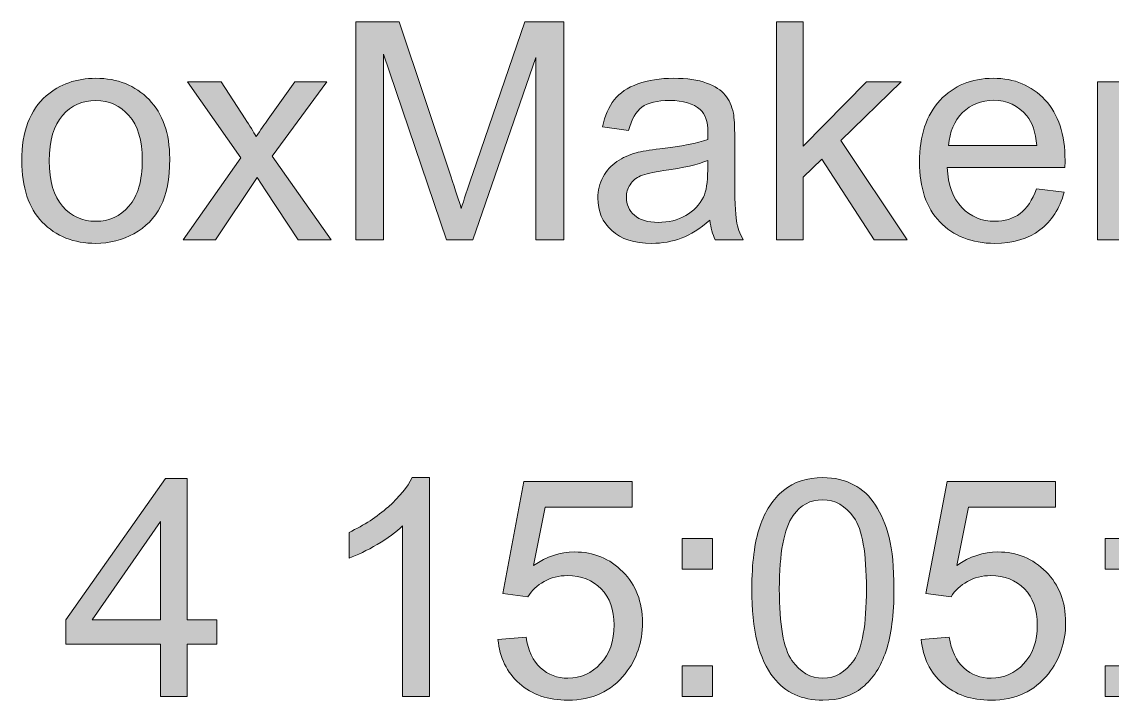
# Model space of a CAD drawing. Header units: inches. Extents: x 0.2 to 13, y -17.3 to -0.1.
# Drawn here: x 1.405 to 2.002, y -0.718 to -0.347 of the extents above; entities that cross this region are included whole.
import ezdxf

# ---------------------------------------------------------------- set-up
doc = ezdxf.new("R2010")
doc.units = ezdxf.units.IN
doc.header["$MEASUREMENT"] = 0
doc.layers.add('Layer 1', color=7, linetype='Continuous')

# ---------------------------------------------------------------- blocks, each defined once
blk = doc.blocks.new('block 3')
at = {"layer": 'Layer 1', "true_color": 0xffffff}
h = blk.add_hatch(color=7, dxfattribs=at)
h.dxf.hatch_style = 2
edge = h.paths.add_edge_path()
edge.add_spline(control_points=[(1.58831, -0.46581), (1.58831, -0.46581), (1.58831, -0.34651), (1.58831, -0.34651), (1.58831, -0.34651), (1.61207, -0.34651), (1.61207, -0.34651), (1.61207, -0.34651), (1.64031, -0.43098), (1.64031, -0.43098), (1.64292, -0.43885), (1.64482, -0.44474), (1.64601, -0.44864), (1.64737, -0.4443), (1.64948, -0.43793), (1.65236, -0.42952), (1.65236, -0.42952), (1.68092, -0.34651), (1.68092, -0.34651), (1.68092, -0.34651), (1.70216, -0.34651), (1.70216, -0.34651), (1.70216, -0.34651), (1.70216, -0.46581), (1.70216, -0.46581), (1.70216, -0.46581), (1.68694, -0.46581), (1.68694, -0.46581), (1.68694, -0.46581), (1.68694, -0.36596), (1.68694, -0.36596), (1.68694, -0.36596), (1.65228, -0.46581), (1.65228, -0.46581), (1.65228, -0.46581), (1.63803, -0.46581), (1.63803, -0.46581), (1.63803, -0.46581), (1.60353, -0.36425), (1.60353, -0.36425), (1.60353, -0.36425), (1.60353, -0.46581), (1.60353, -0.46581), (1.60353, -0.46581), (1.58831, -0.46581), (1.58831, -0.46581)], knot_values=[0, 0, 0, 0, 1, 1, 1, 2, 2, 2, 3, 3, 3, 4, 4, 4, 5, 5, 5, 6, 6, 6, 7, 7, 7, 8, 8, 8, 9, 9, 9, 10, 10, 10, 11, 11, 11, 12, 12, 12, 13, 13, 13, 14, 14, 14, 15, 15, 15, 15], degree=3, periodic=1)
h = blk.add_hatch(color=7, dxfattribs=at)
h.dxf.hatch_style = 2
h.paths.add_polyline_path([(1.81854, -0.46581), (1.81854, -0.34651), (1.83318, -0.34651), (1.83318, -0.41454), (1.86785, -0.37939), (1.88681, -0.37939), (1.85377, -0.41145), (1.89015, -0.46581), (1.87208, -0.46581), (1.84352, -0.42162), (1.83318, -0.43155), (1.83318, -0.46581)])
h = blk.add_hatch(color=7, dxfattribs=at)
h.dxf.hatch_style = 2
edge = h.paths.add_edge_path()
edge.add_spline(control_points=[(1.40545, -0.4226), (1.40545, -0.4066), (1.4099, -0.39474), (1.4188, -0.38704), (1.42623, -0.38064), (1.43529, -0.37743), (1.44598, -0.37743), (1.45786, -0.37743), (1.46757, -0.38133), (1.47511, -0.38911), (1.48265, -0.3969), (1.48642, -0.40765), (1.48642, -0.42138), (1.48642, -0.4325), (1.48475, -0.44125), (1.48142, -0.44763), (1.47808, -0.454), (1.47323, -0.45895), (1.46685, -0.46248), (1.46048, -0.466), (1.45352, -0.46777), (1.44598, -0.46777), (1.43388, -0.46777), (1.4241, -0.46389), (1.41664, -0.45613), (1.40918, -0.44837), (1.40545, -0.43719), (1.40545, -0.4226)], knot_values=[0, 0, 0, 0, 1, 1, 1, 2, 2, 2, 3, 3, 3, 4, 4, 4, 5, 5, 5, 6, 6, 6, 7, 7, 7, 8, 8, 8, 9, 9, 9, 9], degree=3, periodic=1)
edge = h.paths.add_edge_path()
edge.add_spline(control_points=[(1.42051, -0.4226), (1.42051, -0.43367), (1.42292, -0.44196), (1.42775, -0.44746), (1.43258, -0.45297), (1.43865, -0.45572), (1.44598, -0.45572), (1.45325, -0.45572), (1.4593, -0.45296), (1.46412, -0.44742), (1.46895, -0.44189), (1.47137, -0.43345), (1.47137, -0.42211), (1.47137, -0.41142), (1.46894, -0.40333), (1.46408, -0.39782), (1.45923, -0.39231), (1.45319, -0.38956), (1.44598, -0.38956), (1.43865, -0.38956), (1.43258, -0.3923), (1.42775, -0.39778), (1.42292, -0.40326), (1.42051, -0.41153), (1.42051, -0.4226)], knot_values=[0, 0, 0, 0, 1, 1, 1, 2, 2, 2, 3, 3, 3, 4, 4, 4, 5, 5, 5, 6, 6, 6, 7, 7, 7, 8, 8, 8, 8], degree=3, periodic=1)
h = blk.add_hatch(color=7, dxfattribs=at)
h.dxf.hatch_style = 2
edge = h.paths.add_edge_path()
edge.add_spline(control_points=[(1.49383, -0.46581), (1.49383, -0.46581), (1.5254, -0.42089), (1.5254, -0.42089), (1.5254, -0.42089), (1.49619, -0.37939), (1.49619, -0.37939), (1.49619, -0.37939), (1.5145, -0.37939), (1.5145, -0.37939), (1.5145, -0.37939), (1.52776, -0.39965), (1.52776, -0.39965), (1.53026, -0.4035), (1.53227, -0.40673), (1.53379, -0.40934), (1.53617, -0.40575), (1.53837, -0.40258), (1.54038, -0.39981), (1.54038, -0.39981), (1.55495, -0.37939), (1.55495, -0.37939), (1.55495, -0.37939), (1.57244, -0.37939), (1.57244, -0.37939), (1.57244, -0.37939), (1.54258, -0.42008), (1.54258, -0.42008), (1.54258, -0.42008), (1.57472, -0.46581), (1.57472, -0.46581), (1.57472, -0.46581), (1.55674, -0.46581), (1.55674, -0.46581), (1.55674, -0.46581), (1.53899, -0.43896), (1.53899, -0.43896), (1.53899, -0.43896), (1.53427, -0.43172), (1.53427, -0.43172), (1.53427, -0.43172), (1.51157, -0.46581), (1.51157, -0.46581), (1.51157, -0.46581), (1.49383, -0.46581), (1.49383, -0.46581)], knot_values=[0, 0, 0, 0, 1, 1, 1, 2, 2, 2, 3, 3, 3, 4, 4, 4, 5, 5, 5, 6, 6, 6, 7, 7, 7, 8, 8, 8, 9, 9, 9, 10, 10, 10, 11, 11, 11, 12, 12, 12, 13, 13, 13, 14, 14, 14, 15, 15, 15, 15], degree=3, periodic=1)
h = blk.add_hatch(color=7, dxfattribs=at)
h.dxf.hatch_style = 2
edge = h.paths.add_edge_path()
edge.add_spline(control_points=[(1.78216, -0.45515), (1.77673, -0.45976), (1.77151, -0.46302), (1.76649, -0.46492), (1.76147, -0.46682), (1.75609, -0.46777), (1.75034, -0.46777), (1.74084, -0.46777), (1.73355, -0.46545), (1.72845, -0.46081), (1.72335, -0.45617), (1.7208, -0.45024), (1.7208, -0.44303), (1.7208, -0.4388), (1.72176, -0.43493), (1.72369, -0.43143), (1.72561, -0.42793), (1.72814, -0.42512), (1.73126, -0.42301), (1.73438, -0.42089), (1.73789, -0.41929), (1.74179, -0.41821), (1.74467, -0.41745), (1.74901, -0.41671), (1.75481, -0.41601), (1.76664, -0.4146), (1.77535, -0.41292), (1.78094, -0.41096), (1.78099, -0.40896), (1.78102, -0.40768), (1.78102, -0.40714), (1.78102, -0.40117), (1.77964, -0.39697), (1.77687, -0.39452), (1.77313, -0.39122), (1.76756, -0.38956), (1.76019, -0.38956), (1.7533, -0.38956), (1.74821, -0.39077), (1.74493, -0.39318), (1.74164, -0.3956), (1.73922, -0.39987), (1.73764, -0.406), (1.73764, -0.406), (1.72332, -0.40405), (1.72332, -0.40405), (1.72462, -0.39792), (1.72677, -0.39296), (1.72975, -0.38919), (1.73273, -0.38542), (1.73705, -0.38252), (1.74269, -0.38049), (1.74833, -0.37845), (1.75487, -0.37743), (1.7623, -0.37743), (1.76968, -0.37743), (1.77568, -0.3783), (1.78029, -0.38004), (1.7849, -0.38177), (1.78829, -0.38396), (1.79046, -0.38659), (1.79263, -0.38922), (1.79415, -0.39254), (1.79502, -0.39656), (1.79551, -0.39905), (1.79575, -0.40356), (1.79575, -0.41007), (1.79575, -0.41007), (1.79575, -0.4296), (1.79575, -0.4296), (1.79575, -0.44322), (1.79606, -0.45183), (1.79669, -0.45544), (1.79731, -0.45905), (1.79854, -0.4625), (1.80039, -0.46581), (1.80039, -0.46581), (1.78509, -0.46581), (1.78509, -0.46581), (1.78357, -0.46278), (1.78259, -0.45922), (1.78216, -0.45515)], knot_values=[0, 0, 0, 0, 1, 1, 1, 2, 2, 2, 3, 3, 3, 4, 4, 4, 5, 5, 5, 6, 6, 6, 7, 7, 7, 8, 8, 8, 9, 9, 9, 10, 10, 10, 11, 11, 11, 12, 12, 12, 13, 13, 13, 14, 14, 14, 15, 15, 15, 16, 16, 16, 17, 17, 17, 18, 18, 18, 19, 19, 19, 20, 20, 20, 21, 21, 21, 22, 22, 22, 23, 23, 23, 24, 24, 24, 25, 25, 25, 26, 26, 26, 27, 27, 27, 27], degree=3, periodic=1)
edge = h.paths.add_edge_path()
edge.add_spline(control_points=[(1.78094, -0.42244), (1.77562, -0.42461), (1.76765, -0.42645), (1.75701, -0.42797), (1.75099, -0.42884), (1.74673, -0.42982), (1.74424, -0.4309), (1.74174, -0.43199), (1.73981, -0.43357), (1.73846, -0.43566), (1.7371, -0.43775), (1.73642, -0.44007), (1.73642, -0.44262), (1.73642, -0.44653), (1.7379, -0.44978), (1.74086, -0.45239), (1.74382, -0.45499), (1.74814, -0.45629), (1.75384, -0.45629), (1.75948, -0.45629), (1.7645, -0.45506), (1.76889, -0.45259), (1.77329, -0.45012), (1.77652, -0.44674), (1.77858, -0.44246), (1.78015, -0.43915), (1.78094, -0.43427), (1.78094, -0.42781), (1.78094, -0.42781), (1.78094, -0.42244), (1.78094, -0.42244)], knot_values=[0, 0, 0, 0, 1, 1, 1, 2, 2, 2, 3, 3, 3, 4, 4, 4, 5, 5, 5, 6, 6, 6, 7, 7, 7, 8, 8, 8, 9, 9, 9, 10, 10, 10, 10], degree=3, periodic=1)
h = blk.add_hatch(color=7, dxfattribs=at)
h.dxf.hatch_style = 2
edge = h.paths.add_edge_path()
edge.add_spline(control_points=[(1.96095, -0.43798), (1.96095, -0.43798), (1.97609, -0.43985), (1.97609, -0.43985), (1.9737, -0.4487), (1.96928, -0.45556), (1.96282, -0.46044), (1.95637, -0.46533), (1.94812, -0.46777), (1.93808, -0.46777), (1.92544, -0.46777), (1.91542, -0.46387), (1.90801, -0.45609), (1.90061, -0.4483), (1.8969, -0.43738), (1.8969, -0.42333), (1.8969, -0.40879), (1.90065, -0.39751), (1.90814, -0.38948), (1.91562, -0.38145), (1.92533, -0.37743), (1.93727, -0.37743), (1.94883, -0.37743), (1.95827, -0.38137), (1.96559, -0.38923), (1.97291, -0.3971), (1.97658, -0.40817), (1.97658, -0.42244), (1.97658, -0.42331), (1.97655, -0.42461), (1.97649, -0.42634), (1.97649, -0.42634), (1.91204, -0.42634), (1.91204, -0.42634), (1.91258, -0.43584), (1.91527, -0.44311), (1.9201, -0.44815), (1.92493, -0.4532), (1.93095, -0.45572), (1.93816, -0.45572), (1.94354, -0.45572), (1.94812, -0.45431), (1.95192, -0.45149), (1.95572, -0.44867), (1.95873, -0.44417), (1.96095, -0.43798)], knot_values=[0, 0, 0, 0, 1, 1, 1, 2, 2, 2, 3, 3, 3, 4, 4, 4, 5, 5, 5, 6, 6, 6, 7, 7, 7, 8, 8, 8, 9, 9, 9, 10, 10, 10, 11, 11, 11, 12, 12, 12, 13, 13, 13, 14, 14, 14, 15, 15, 15, 15], degree=3, periodic=1)
edge = h.paths.add_edge_path()
edge.add_spline(control_points=[(1.91286, -0.4143), (1.91286, -0.4143), (1.96111, -0.4143), (1.96111, -0.4143), (1.96046, -0.40703), (1.95862, -0.40158), (1.95558, -0.39794), (1.95091, -0.3923), (1.94486, -0.38948), (1.93743, -0.38948), (1.9307, -0.38948), (1.92505, -0.39173), (1.92046, -0.39623), (1.91588, -0.40074), (1.91334, -0.40676), (1.91286, -0.4143)], knot_values=[0, 0, 0, 0, 1, 1, 1, 2, 2, 2, 3, 3, 3, 4, 4, 4, 5, 5, 5, 5], degree=3, periodic=1)
h = blk.add_hatch(color=7, dxfattribs=at)
h.dxf.hatch_style = 2
edge = h.paths.add_edge_path()
edge.add_spline(control_points=[(1.99432, -0.46581), (1.99432, -0.46581), (1.99432, -0.37939), (1.99432, -0.37939), (1.99432, -0.37939), (2.0075, -0.37939), (2.0075, -0.37939), (2.0075, -0.37939), (2.0075, -0.39249), (2.0075, -0.39249), (2.01086, -0.38636), (2.01397, -0.38232), (2.01682, -0.38036), (2.01967, -0.37841), (2.0228, -0.37743), (2.02622, -0.37743), (2.03116, -0.37743), (2.03617, -0.37901), (2.04127, -0.38215), (2.04127, -0.38215), (2.03623, -0.39575), (2.03623, -0.39575), (2.03265, -0.39363), (2.02907, -0.39257), (2.02549, -0.39257), (2.02228, -0.39257), (2.01941, -0.39353), (2.01686, -0.39546), (2.01431, -0.39739), (2.01249, -0.40006), (2.01141, -0.40348), (2.00978, -0.40868), (2.00897, -0.41438), (2.00897, -0.42057), (2.00897, -0.42057), (2.00897, -0.46581), (2.00897, -0.46581), (2.00897, -0.46581), (1.99432, -0.46581), (1.99432, -0.46581)], knot_values=[0, 0, 0, 0, 1, 1, 1, 2, 2, 2, 3, 3, 3, 4, 4, 4, 5, 5, 5, 6, 6, 6, 7, 7, 7, 8, 8, 8, 9, 9, 9, 10, 10, 10, 11, 11, 11, 12, 12, 12, 13, 13, 13, 13], degree=3, periodic=1)
at = {"layer": 'Layer 1', "lineweight": 0}
blk.add_lwpolyline([(1.81854, -0.46581), (1.81854, -0.34651), (1.83318, -0.34651), (1.83318, -0.41454), (1.86785, -0.37939), (1.88681, -0.37939), (1.85377, -0.41145), (1.89015, -0.46581), (1.87208, -0.46581), (1.84352, -0.42162), (1.83318, -0.43155), (1.83318, -0.46581), (1.81854, -0.46581)], dxfattribs=at)
for points, knots in [([(1.58831, -0.46581), (1.58831, -0.46581), (1.58831, -0.34651), (1.58831, -0.34651), (1.58831, -0.34651), (1.61207, -0.34651), (1.61207, -0.34651), (1.61207, -0.34651), (1.64031, -0.43098), (1.64031, -0.43098), (1.64292, -0.43885), (1.64482, -0.44474), (1.64601, -0.44864), (1.64737, -0.4443), (1.64948, -0.43793), (1.65236, -0.42952), (1.65236, -0.42952), (1.68092, -0.34651), (1.68092, -0.34651), (1.68092, -0.34651), (1.70216, -0.34651), (1.70216, -0.34651), (1.70216, -0.34651), (1.70216, -0.46581), (1.70216, -0.46581), (1.70216, -0.46581), (1.68694, -0.46581), (1.68694, -0.46581), (1.68694, -0.46581), (1.68694, -0.36596), (1.68694, -0.36596), (1.68694, -0.36596), (1.65228, -0.46581), (1.65228, -0.46581), (1.65228, -0.46581), (1.63803, -0.46581), (1.63803, -0.46581), (1.63803, -0.46581), (1.60353, -0.36425), (1.60353, -0.36425), (1.60353, -0.36425), (1.60353, -0.46581), (1.60353, -0.46581), (1.60353, -0.46581), (1.58831, -0.46581), (1.58831, -0.46581)], [0, 0, 0, 0, 1, 1, 1, 2, 2, 2, 3, 3, 3, 4, 4, 4, 5, 5, 5, 6, 6, 6, 7, 7, 7, 8, 8, 8, 9, 9, 9, 10, 10, 10, 11, 11, 11, 12, 12, 12, 13, 13, 13, 14, 14, 14, 15, 15, 15, 15]), ([(1.40545, -0.4226), (1.40545, -0.4066), (1.4099, -0.39474), (1.4188, -0.38704), (1.42623, -0.38064), (1.43529, -0.37743), (1.44598, -0.37743), (1.45786, -0.37743), (1.46757, -0.38133), (1.47511, -0.38911), (1.48265, -0.3969), (1.48642, -0.40765), (1.48642, -0.42138), (1.48642, -0.4325), (1.48475, -0.44125), (1.48142, -0.44763), (1.47808, -0.454), (1.47323, -0.45895), (1.46685, -0.46248), (1.46048, -0.466), (1.45352, -0.46777), (1.44598, -0.46777), (1.43388, -0.46777), (1.4241, -0.46389), (1.41664, -0.45613), (1.40918, -0.44837), (1.40545, -0.43719), (1.40545, -0.4226)], [0, 0, 0, 0, 1, 1, 1, 2, 2, 2, 3, 3, 3, 4, 4, 4, 5, 5, 5, 6, 6, 6, 7, 7, 7, 8, 8, 8, 9, 9, 9, 9]), ([(1.49383, -0.46581), (1.49383, -0.46581), (1.5254, -0.42089), (1.5254, -0.42089), (1.5254, -0.42089), (1.49619, -0.37939), (1.49619, -0.37939), (1.49619, -0.37939), (1.5145, -0.37939), (1.5145, -0.37939), (1.5145, -0.37939), (1.52776, -0.39965), (1.52776, -0.39965), (1.53026, -0.4035), (1.53227, -0.40673), (1.53379, -0.40934), (1.53617, -0.40575), (1.53837, -0.40258), (1.54038, -0.39981), (1.54038, -0.39981), (1.55495, -0.37939), (1.55495, -0.37939), (1.55495, -0.37939), (1.57244, -0.37939), (1.57244, -0.37939), (1.57244, -0.37939), (1.54258, -0.42008), (1.54258, -0.42008), (1.54258, -0.42008), (1.57472, -0.46581), (1.57472, -0.46581), (1.57472, -0.46581), (1.55674, -0.46581), (1.55674, -0.46581), (1.55674, -0.46581), (1.53899, -0.43896), (1.53899, -0.43896), (1.53899, -0.43896), (1.53427, -0.43172), (1.53427, -0.43172), (1.53427, -0.43172), (1.51157, -0.46581), (1.51157, -0.46581), (1.51157, -0.46581), (1.49383, -0.46581), (1.49383, -0.46581)], [0, 0, 0, 0, 1, 1, 1, 2, 2, 2, 3, 3, 3, 4, 4, 4, 5, 5, 5, 6, 6, 6, 7, 7, 7, 8, 8, 8, 9, 9, 9, 10, 10, 10, 11, 11, 11, 12, 12, 12, 13, 13, 13, 14, 14, 14, 15, 15, 15, 15]), ([(1.78216, -0.45515), (1.77673, -0.45976), (1.77151, -0.46302), (1.76649, -0.46492), (1.76147, -0.46682), (1.75609, -0.46777), (1.75034, -0.46777), (1.74084, -0.46777), (1.73355, -0.46545), (1.72845, -0.46081), (1.72335, -0.45617), (1.7208, -0.45024), (1.7208, -0.44303), (1.7208, -0.4388), (1.72176, -0.43493), (1.72369, -0.43143), (1.72561, -0.42793), (1.72814, -0.42512), (1.73126, -0.42301), (1.73438, -0.42089), (1.73789, -0.41929), (1.74179, -0.41821), (1.74467, -0.41745), (1.74901, -0.41671), (1.75481, -0.41601), (1.76664, -0.4146), (1.77535, -0.41292), (1.78094, -0.41096), (1.78099, -0.40896), (1.78102, -0.40768), (1.78102, -0.40714), (1.78102, -0.40117), (1.77964, -0.39697), (1.77687, -0.39452), (1.77313, -0.39122), (1.76756, -0.38956), (1.76019, -0.38956), (1.7533, -0.38956), (1.74821, -0.39077), (1.74493, -0.39318), (1.74164, -0.3956), (1.73922, -0.39987), (1.73764, -0.406), (1.73764, -0.406), (1.72332, -0.40405), (1.72332, -0.40405), (1.72462, -0.39792), (1.72677, -0.39296), (1.72975, -0.38919), (1.73273, -0.38542), (1.73705, -0.38252), (1.74269, -0.38049), (1.74833, -0.37845), (1.75487, -0.37743), (1.7623, -0.37743), (1.76968, -0.37743), (1.77568, -0.3783), (1.78029, -0.38004), (1.7849, -0.38177), (1.78829, -0.38396), (1.79046, -0.38659), (1.79263, -0.38922), (1.79415, -0.39254), (1.79502, -0.39656), (1.79551, -0.39905), (1.79575, -0.40356), (1.79575, -0.41007), (1.79575, -0.41007), (1.79575, -0.4296), (1.79575, -0.4296), (1.79575, -0.44322), (1.79606, -0.45183), (1.79669, -0.45544), (1.79731, -0.45905), (1.79854, -0.4625), (1.80039, -0.46581), (1.80039, -0.46581), (1.78509, -0.46581), (1.78509, -0.46581), (1.78357, -0.46278), (1.78259, -0.45922), (1.78216, -0.45515)], [0, 0, 0, 0, 1, 1, 1, 2, 2, 2, 3, 3, 3, 4, 4, 4, 5, 5, 5, 6, 6, 6, 7, 7, 7, 8, 8, 8, 9, 9, 9, 10, 10, 10, 11, 11, 11, 12, 12, 12, 13, 13, 13, 14, 14, 14, 15, 15, 15, 16, 16, 16, 17, 17, 17, 18, 18, 18, 19, 19, 19, 20, 20, 20, 21, 21, 21, 22, 22, 22, 23, 23, 23, 24, 24, 24, 25, 25, 25, 26, 26, 26, 27, 27, 27, 27]), ([(1.96095, -0.43798), (1.96095, -0.43798), (1.97609, -0.43985), (1.97609, -0.43985), (1.9737, -0.4487), (1.96928, -0.45556), (1.96282, -0.46044), (1.95637, -0.46533), (1.94812, -0.46777), (1.93808, -0.46777), (1.92544, -0.46777), (1.91542, -0.46387), (1.90801, -0.45609), (1.90061, -0.4483), (1.8969, -0.43738), (1.8969, -0.42333), (1.8969, -0.40879), (1.90065, -0.39751), (1.90814, -0.38948), (1.91562, -0.38145), (1.92533, -0.37743), (1.93727, -0.37743), (1.94883, -0.37743), (1.95827, -0.38137), (1.96559, -0.38923), (1.97291, -0.3971), (1.97658, -0.40817), (1.97658, -0.42244), (1.97658, -0.42331), (1.97655, -0.42461), (1.97649, -0.42634), (1.97649, -0.42634), (1.91204, -0.42634), (1.91204, -0.42634), (1.91258, -0.43584), (1.91527, -0.44311), (1.9201, -0.44815), (1.92493, -0.4532), (1.93095, -0.45572), (1.93816, -0.45572), (1.94354, -0.45572), (1.94812, -0.45431), (1.95192, -0.45149), (1.95572, -0.44867), (1.95873, -0.44417), (1.96095, -0.43798)], [0, 0, 0, 0, 1, 1, 1, 2, 2, 2, 3, 3, 3, 4, 4, 4, 5, 5, 5, 6, 6, 6, 7, 7, 7, 8, 8, 8, 9, 9, 9, 10, 10, 10, 11, 11, 11, 12, 12, 12, 13, 13, 13, 14, 14, 14, 15, 15, 15, 15]), ([(1.99432, -0.46581), (1.99432, -0.46581), (1.99432, -0.37939), (1.99432, -0.37939), (1.99432, -0.37939), (2.0075, -0.37939), (2.0075, -0.37939), (2.0075, -0.37939), (2.0075, -0.39249), (2.0075, -0.39249), (2.01086, -0.38636), (2.01397, -0.38232), (2.01682, -0.38036), (2.01967, -0.37841), (2.0228, -0.37743), (2.02622, -0.37743), (2.03116, -0.37743), (2.03617, -0.37901), (2.04127, -0.38215), (2.04127, -0.38215), (2.03623, -0.39575), (2.03623, -0.39575), (2.03265, -0.39363), (2.02907, -0.39257), (2.02549, -0.39257), (2.02228, -0.39257), (2.01941, -0.39353), (2.01686, -0.39546), (2.01431, -0.39739), (2.01249, -0.40006), (2.01141, -0.40348), (2.00978, -0.40868), (2.00897, -0.41438), (2.00897, -0.42057), (2.00897, -0.42057), (2.00897, -0.46581), (2.00897, -0.46581), (2.00897, -0.46581), (1.99432, -0.46581), (1.99432, -0.46581)], [0, 0, 0, 0, 1, 1, 1, 2, 2, 2, 3, 3, 3, 4, 4, 4, 5, 5, 5, 6, 6, 6, 7, 7, 7, 8, 8, 8, 9, 9, 9, 10, 10, 10, 11, 11, 11, 12, 12, 12, 13, 13, 13, 13]), ([(1.42051, -0.4226), (1.42051, -0.43367), (1.42292, -0.44196), (1.42775, -0.44746), (1.43258, -0.45297), (1.43865, -0.45572), (1.44598, -0.45572), (1.45325, -0.45572), (1.4593, -0.45296), (1.46412, -0.44742), (1.46895, -0.44189), (1.47137, -0.43345), (1.47137, -0.42211), (1.47137, -0.41142), (1.46894, -0.40333), (1.46408, -0.39782), (1.45923, -0.39231), (1.45319, -0.38956), (1.44598, -0.38956), (1.43865, -0.38956), (1.43258, -0.3923), (1.42775, -0.39778), (1.42292, -0.40326), (1.42051, -0.41153), (1.42051, -0.4226)], [0, 0, 0, 0, 1, 1, 1, 2, 2, 2, 3, 3, 3, 4, 4, 4, 5, 5, 5, 6, 6, 6, 7, 7, 7, 8, 8, 8, 8]), ([(1.91286, -0.4143), (1.91286, -0.4143), (1.96111, -0.4143), (1.96111, -0.4143), (1.96046, -0.40703), (1.95862, -0.40158), (1.95558, -0.39794), (1.95091, -0.3923), (1.94486, -0.38948), (1.93743, -0.38948), (1.9307, -0.38948), (1.92505, -0.39173), (1.92046, -0.39623), (1.91588, -0.40074), (1.91334, -0.40676), (1.91286, -0.4143)], [0, 0, 0, 0, 1, 1, 1, 2, 2, 2, 3, 3, 3, 4, 4, 4, 5, 5, 5, 5]), ([(1.78094, -0.42244), (1.77562, -0.42461), (1.76765, -0.42645), (1.75701, -0.42797), (1.75099, -0.42884), (1.74673, -0.42982), (1.74424, -0.4309), (1.74174, -0.43199), (1.73981, -0.43357), (1.73846, -0.43566), (1.7371, -0.43775), (1.73642, -0.44007), (1.73642, -0.44262), (1.73642, -0.44653), (1.7379, -0.44978), (1.74086, -0.45239), (1.74382, -0.45499), (1.74814, -0.45629), (1.75384, -0.45629), (1.75948, -0.45629), (1.7645, -0.45506), (1.76889, -0.45259), (1.77329, -0.45012), (1.77652, -0.44674), (1.77858, -0.44246), (1.78015, -0.43915), (1.78094, -0.43427), (1.78094, -0.42781), (1.78094, -0.42781), (1.78094, -0.42244), (1.78094, -0.42244)], [0, 0, 0, 0, 1, 1, 1, 2, 2, 2, 3, 3, 3, 4, 4, 4, 5, 5, 5, 6, 6, 6, 7, 7, 7, 8, 8, 8, 9, 9, 9, 10, 10, 10, 10])]:
    blk.add_open_spline(points, degree=3, knots=knots, dxfattribs=at)
blk = doc.blocks.new('block 4')
at = {"layer": 'Layer 1', "true_color": 0xffffff}
h = blk.add_hatch(color=7, dxfattribs=at)
h.dxf.hatch_style = 2
h.paths.add_polyline_path([(1.48138, -0.71581), (1.48138, -0.68725), (1.42962, -0.68725), (1.42962, -0.67382), (1.48406, -0.59651), (1.49603, -0.59651), (1.49603, -0.67382), (1.51214, -0.67382), (1.51214, -0.68725), (1.49603, -0.68725), (1.49603, -0.71581)])
h.paths.add_polyline_path([(1.48138, -0.67382), (1.48138, -0.62003), (1.44402, -0.67382)])
h = blk.add_hatch(color=7, dxfattribs=at)
h.dxf.hatch_style = 2
edge = h.paths.add_edge_path()
edge.add_spline(control_points=[(1.62859, -0.71581), (1.62859, -0.71581), (1.61395, -0.71581), (1.61395, -0.71581), (1.61395, -0.71581), (1.61395, -0.62247), (1.61395, -0.62247), (1.61042, -0.62583), (1.60579, -0.6292), (1.60007, -0.63256), (1.59435, -0.63593), (1.58921, -0.63845), (1.58465, -0.64013), (1.58465, -0.64013), (1.58465, -0.62597), (1.58465, -0.62597), (1.59284, -0.62212), (1.6, -0.61745), (1.60613, -0.61197), (1.61226, -0.60649), (1.6166, -0.60118), (1.61915, -0.59602), (1.61915, -0.59602), (1.62859, -0.59602), (1.62859, -0.59602), (1.62859, -0.59602), (1.62859, -0.71581), (1.62859, -0.71581)], knot_values=[0, 0, 0, 0, 1, 1, 1, 2, 2, 2, 3, 3, 3, 4, 4, 4, 5, 5, 5, 6, 6, 6, 7, 7, 7, 8, 8, 8, 9, 9, 9, 9], degree=3, periodic=1)
h = blk.add_hatch(color=7, dxfattribs=at)
h.dxf.hatch_style = 2
edge = h.paths.add_edge_path()
edge.add_spline(control_points=[(1.80511, -0.65698), (1.80511, -0.64287), (1.80656, -0.63152), (1.80946, -0.62292), (1.81236, -0.61432), (1.81668, -0.60769), (1.8224, -0.60302), (1.82812, -0.59835), (1.83533, -0.59602), (1.84401, -0.59602), (1.85041, -0.59602), (1.85602, -0.59731), (1.86085, -0.59989), (1.86568, -0.60246), (1.86967, -0.60618), (1.87282, -0.61104), (1.87596, -0.61589), (1.87843, -0.62181), (1.88022, -0.62878), (1.88201, -0.63575), (1.88291, -0.64515), (1.88291, -0.65698), (1.88291, -0.67097), (1.88147, -0.68227), (1.87859, -0.69087), (1.87572, -0.69947), (1.87142, -0.70612), (1.8657, -0.71081), (1.85997, -0.7155), (1.85274, -0.71785), (1.84401, -0.71785), (1.83251, -0.71785), (1.82347, -0.71372), (1.81691, -0.70548), (1.80904, -0.69555), (1.80511, -0.67938), (1.80511, -0.65698)], knot_values=[0, 0, 0, 0, 1, 1, 1, 2, 2, 2, 3, 3, 3, 4, 4, 4, 5, 5, 5, 6, 6, 6, 7, 7, 7, 8, 8, 8, 9, 9, 9, 10, 10, 10, 11, 11, 11, 12, 12, 12, 12], degree=3, periodic=1)
edge = h.paths.add_edge_path()
edge.add_spline(control_points=[(1.82016, -0.65698), (1.82016, -0.67656), (1.82246, -0.6896), (1.82704, -0.69608), (1.83162, -0.70256), (1.83728, -0.7058), (1.84401, -0.7058), (1.85074, -0.7058), (1.85639, -0.70255), (1.86098, -0.69604), (1.86556, -0.68953), (1.86785, -0.67651), (1.86785, -0.65698), (1.86785, -0.63734), (1.86556, -0.62429), (1.86098, -0.61783), (1.85639, -0.61138), (1.85068, -0.60815), (1.84384, -0.60815), (1.83712, -0.60815), (1.83175, -0.611), (1.82773, -0.61669), (1.82269, -0.62396), (1.82016, -0.63739), (1.82016, -0.65698)], knot_values=[0, 0, 0, 0, 1, 1, 1, 2, 2, 2, 3, 3, 3, 4, 4, 4, 5, 5, 5, 6, 6, 6, 7, 7, 7, 8, 8, 8, 8], degree=3, periodic=1)
h = blk.add_hatch(color=7, dxfattribs=at)
h.dxf.hatch_style = 2
edge = h.paths.add_edge_path()
edge.add_spline(control_points=[(1.66611, -0.68456), (1.66611, -0.68456), (1.68149, -0.68326), (1.68149, -0.68326), (1.68263, -0.69075), (1.68528, -0.69638), (1.68943, -0.70015), (1.69358, -0.70392), (1.69858, -0.7058), (1.70444, -0.7058), (1.71149, -0.7058), (1.71746, -0.70315), (1.72234, -0.69783), (1.72723, -0.69251), (1.72967, -0.68546), (1.72967, -0.67667), (1.72967, -0.66831), (1.72732, -0.66172), (1.72263, -0.65689), (1.71794, -0.65207), (1.71179, -0.64965), (1.7042, -0.64965), (1.69948, -0.64965), (1.69522, -0.65072), (1.69142, -0.65287), (1.68762, -0.65501), (1.68464, -0.65779), (1.68247, -0.66121), (1.68247, -0.66121), (1.66871, -0.65942), (1.66871, -0.65942), (1.66871, -0.65942), (1.68027, -0.59814), (1.68027, -0.59814), (1.68027, -0.59814), (1.7396, -0.59814), (1.7396, -0.59814), (1.7396, -0.59814), (1.7396, -0.61214), (1.7396, -0.61214), (1.7396, -0.61214), (1.69199, -0.61214), (1.69199, -0.61214), (1.69199, -0.61214), (1.68556, -0.6442), (1.68556, -0.6442), (1.69272, -0.63921), (1.70024, -0.63671), (1.7081, -0.63671), (1.71852, -0.63671), (1.72731, -0.64032), (1.73447, -0.64754), (1.74163, -0.65475), (1.74521, -0.66403), (1.74521, -0.67537), (1.74521, -0.68616), (1.74207, -0.6955), (1.73577, -0.70336), (1.72812, -0.71302), (1.71768, -0.71785), (1.70444, -0.71785), (1.69359, -0.71785), (1.68473, -0.71481), (1.67787, -0.70873), (1.67101, -0.70266), (1.66709, -0.6946), (1.66611, -0.68456)], knot_values=[0, 0, 0, 0, 1, 1, 1, 2, 2, 2, 3, 3, 3, 4, 4, 4, 5, 5, 5, 6, 6, 6, 7, 7, 7, 8, 8, 8, 9, 9, 9, 10, 10, 10, 11, 11, 11, 12, 12, 12, 13, 13, 13, 14, 14, 14, 15, 15, 15, 16, 16, 16, 17, 17, 17, 18, 18, 18, 19, 19, 19, 20, 20, 20, 21, 21, 21, 22, 22, 22, 22], degree=3, periodic=1)
h = blk.add_hatch(color=7, dxfattribs=at)
h.dxf.hatch_style = 2
edge = h.paths.add_edge_path()
edge.add_spline(control_points=[(1.8978, -0.68456), (1.8978, -0.68456), (1.91318, -0.68326), (1.91318, -0.68326), (1.91432, -0.69075), (1.91697, -0.69638), (1.92112, -0.70015), (1.92527, -0.70392), (1.93027, -0.7058), (1.93613, -0.7058), (1.94318, -0.7058), (1.94915, -0.70315), (1.95403, -0.69783), (1.95892, -0.69251), (1.96136, -0.68546), (1.96136, -0.67667), (1.96136, -0.66831), (1.95901, -0.66172), (1.95432, -0.65689), (1.94963, -0.65207), (1.94348, -0.64965), (1.93589, -0.64965), (1.93117, -0.64965), (1.92691, -0.65072), (1.92311, -0.65287), (1.91931, -0.65501), (1.91633, -0.65779), (1.91416, -0.66121), (1.91416, -0.66121), (1.9004, -0.65942), (1.9004, -0.65942), (1.9004, -0.65942), (1.91196, -0.59814), (1.91196, -0.59814), (1.91196, -0.59814), (1.97129, -0.59814), (1.97129, -0.59814), (1.97129, -0.59814), (1.97129, -0.61214), (1.97129, -0.61214), (1.97129, -0.61214), (1.92368, -0.61214), (1.92368, -0.61214), (1.92368, -0.61214), (1.91725, -0.6442), (1.91725, -0.6442), (1.92441, -0.63921), (1.93193, -0.63671), (1.93979, -0.63671), (1.95021, -0.63671), (1.959, -0.64032), (1.96616, -0.64754), (1.97332, -0.65475), (1.9769, -0.66403), (1.9769, -0.67537), (1.9769, -0.68616), (1.97375, -0.6955), (1.96746, -0.70336), (1.95981, -0.71302), (1.94937, -0.71785), (1.93613, -0.71785), (1.92528, -0.71785), (1.91642, -0.71481), (1.90956, -0.70873), (1.9027, -0.70266), (1.89878, -0.6946), (1.8978, -0.68456)], knot_values=[0, 0, 0, 0, 1, 1, 1, 2, 2, 2, 3, 3, 3, 4, 4, 4, 5, 5, 5, 6, 6, 6, 7, 7, 7, 8, 8, 8, 9, 9, 9, 10, 10, 10, 11, 11, 11, 12, 12, 12, 13, 13, 13, 14, 14, 14, 15, 15, 15, 16, 16, 16, 17, 17, 17, 18, 18, 18, 19, 19, 19, 20, 20, 20, 21, 21, 21, 22, 22, 22, 22], degree=3, periodic=1)
h = blk.add_hatch(color=7, dxfattribs=at)
h.dxf.hatch_style = 2
h.paths.add_polyline_path([(1.76694, -0.64607), (1.76694, -0.62939), (1.78362, -0.62939), (1.78362, -0.64607)])
h.paths.add_polyline_path([(1.76694, -0.71581), (1.76694, -0.69913), (1.78362, -0.69913), (1.78362, -0.71581)])
h = blk.add_hatch(color=7, dxfattribs=at)
h.dxf.hatch_style = 2
h.paths.add_polyline_path([(1.99863, -0.64607), (1.99863, -0.62939), (2.01531, -0.62939), (2.01531, -0.64607)])
h.paths.add_polyline_path([(1.99863, -0.71581), (1.99863, -0.69913), (2.01531, -0.69913), (2.01531, -0.71581)])
at = {"layer": 'Layer 1', "lineweight": 0}
for points in [[(1.48138, -0.71581), (1.48138, -0.68725), (1.42962, -0.68725), (1.42962, -0.67382), (1.48406, -0.59651), (1.49603, -0.59651), (1.49603, -0.67382), (1.51214, -0.67382), (1.51214, -0.68725), (1.49603, -0.68725), (1.49603, -0.71581), (1.48138, -0.71581)], [(1.48138, -0.67382), (1.48138, -0.62003), (1.44402, -0.67382), (1.48138, -0.67382)], [(1.76694, -0.64607), (1.76694, -0.62939), (1.78362, -0.62939), (1.78362, -0.64607), (1.76694, -0.64607)], [(1.99863, -0.64607), (1.99863, -0.62939), (2.01531, -0.62939), (2.01531, -0.64607), (1.99863, -0.64607)], [(1.76694, -0.71581), (1.76694, -0.69913), (1.78362, -0.69913), (1.78362, -0.71581), (1.76694, -0.71581)], [(1.99863, -0.71581), (1.99863, -0.69913), (2.01531, -0.69913), (2.01531, -0.71581), (1.99863, -0.71581)]]:
    blk.add_lwpolyline(points, dxfattribs=at)
for points, knots in [([(1.62859, -0.71581), (1.62859, -0.71581), (1.61395, -0.71581), (1.61395, -0.71581), (1.61395, -0.71581), (1.61395, -0.62247), (1.61395, -0.62247), (1.61042, -0.62583), (1.60579, -0.6292), (1.60007, -0.63256), (1.59435, -0.63593), (1.58921, -0.63845), (1.58465, -0.64013), (1.58465, -0.64013), (1.58465, -0.62597), (1.58465, -0.62597), (1.59284, -0.62212), (1.6, -0.61745), (1.60613, -0.61197), (1.61226, -0.60649), (1.6166, -0.60118), (1.61915, -0.59602), (1.61915, -0.59602), (1.62859, -0.59602), (1.62859, -0.59602), (1.62859, -0.59602), (1.62859, -0.71581), (1.62859, -0.71581)], [0, 0, 0, 0, 1, 1, 1, 2, 2, 2, 3, 3, 3, 4, 4, 4, 5, 5, 5, 6, 6, 6, 7, 7, 7, 8, 8, 8, 9, 9, 9, 9]), ([(1.80511, -0.65698), (1.80511, -0.64287), (1.80656, -0.63152), (1.80946, -0.62292), (1.81236, -0.61432), (1.81668, -0.60769), (1.8224, -0.60302), (1.82812, -0.59835), (1.83533, -0.59602), (1.84401, -0.59602), (1.85041, -0.59602), (1.85602, -0.59731), (1.86085, -0.59989), (1.86568, -0.60246), (1.86967, -0.60618), (1.87282, -0.61104), (1.87596, -0.61589), (1.87843, -0.62181), (1.88022, -0.62878), (1.88201, -0.63575), (1.88291, -0.64515), (1.88291, -0.65698), (1.88291, -0.67097), (1.88147, -0.68227), (1.87859, -0.69087), (1.87572, -0.69947), (1.87142, -0.70612), (1.8657, -0.71081), (1.85997, -0.7155), (1.85274, -0.71785), (1.84401, -0.71785), (1.83251, -0.71785), (1.82347, -0.71372), (1.81691, -0.70548), (1.80904, -0.69555), (1.80511, -0.67938), (1.80511, -0.65698)], [0, 0, 0, 0, 1, 1, 1, 2, 2, 2, 3, 3, 3, 4, 4, 4, 5, 5, 5, 6, 6, 6, 7, 7, 7, 8, 8, 8, 9, 9, 9, 10, 10, 10, 11, 11, 11, 12, 12, 12, 12]), ([(1.66611, -0.68456), (1.66611, -0.68456), (1.68149, -0.68326), (1.68149, -0.68326), (1.68263, -0.69075), (1.68528, -0.69638), (1.68943, -0.70015), (1.69358, -0.70392), (1.69858, -0.7058), (1.70444, -0.7058), (1.71149, -0.7058), (1.71746, -0.70315), (1.72234, -0.69783), (1.72723, -0.69251), (1.72967, -0.68546), (1.72967, -0.67667), (1.72967, -0.66831), (1.72732, -0.66172), (1.72263, -0.65689), (1.71794, -0.65207), (1.71179, -0.64965), (1.7042, -0.64965), (1.69948, -0.64965), (1.69522, -0.65072), (1.69142, -0.65287), (1.68762, -0.65501), (1.68464, -0.65779), (1.68247, -0.66121), (1.68247, -0.66121), (1.66871, -0.65942), (1.66871, -0.65942), (1.66871, -0.65942), (1.68027, -0.59814), (1.68027, -0.59814), (1.68027, -0.59814), (1.7396, -0.59814), (1.7396, -0.59814), (1.7396, -0.59814), (1.7396, -0.61214), (1.7396, -0.61214), (1.7396, -0.61214), (1.69199, -0.61214), (1.69199, -0.61214), (1.69199, -0.61214), (1.68556, -0.6442), (1.68556, -0.6442), (1.69272, -0.63921), (1.70024, -0.63671), (1.7081, -0.63671), (1.71852, -0.63671), (1.72731, -0.64032), (1.73447, -0.64754), (1.74163, -0.65475), (1.74521, -0.66403), (1.74521, -0.67537), (1.74521, -0.68616), (1.74207, -0.6955), (1.73577, -0.70336), (1.72812, -0.71302), (1.71768, -0.71785), (1.70444, -0.71785), (1.69359, -0.71785), (1.68473, -0.71481), (1.67787, -0.70873), (1.67101, -0.70266), (1.66709, -0.6946), (1.66611, -0.68456)], [0, 0, 0, 0, 1, 1, 1, 2, 2, 2, 3, 3, 3, 4, 4, 4, 5, 5, 5, 6, 6, 6, 7, 7, 7, 8, 8, 8, 9, 9, 9, 10, 10, 10, 11, 11, 11, 12, 12, 12, 13, 13, 13, 14, 14, 14, 15, 15, 15, 16, 16, 16, 17, 17, 17, 18, 18, 18, 19, 19, 19, 20, 20, 20, 21, 21, 21, 22, 22, 22, 22]), ([(1.8978, -0.68456), (1.8978, -0.68456), (1.91318, -0.68326), (1.91318, -0.68326), (1.91432, -0.69075), (1.91697, -0.69638), (1.92112, -0.70015), (1.92527, -0.70392), (1.93027, -0.7058), (1.93613, -0.7058), (1.94318, -0.7058), (1.94915, -0.70315), (1.95403, -0.69783), (1.95892, -0.69251), (1.96136, -0.68546), (1.96136, -0.67667), (1.96136, -0.66831), (1.95901, -0.66172), (1.95432, -0.65689), (1.94963, -0.65207), (1.94348, -0.64965), (1.93589, -0.64965), (1.93117, -0.64965), (1.92691, -0.65072), (1.92311, -0.65287), (1.91931, -0.65501), (1.91633, -0.65779), (1.91416, -0.66121), (1.91416, -0.66121), (1.9004, -0.65942), (1.9004, -0.65942), (1.9004, -0.65942), (1.91196, -0.59814), (1.91196, -0.59814), (1.91196, -0.59814), (1.97129, -0.59814), (1.97129, -0.59814), (1.97129, -0.59814), (1.97129, -0.61214), (1.97129, -0.61214), (1.97129, -0.61214), (1.92368, -0.61214), (1.92368, -0.61214), (1.92368, -0.61214), (1.91725, -0.6442), (1.91725, -0.6442), (1.92441, -0.63921), (1.93193, -0.63671), (1.93979, -0.63671), (1.95021, -0.63671), (1.959, -0.64032), (1.96616, -0.64754), (1.97332, -0.65475), (1.9769, -0.66403), (1.9769, -0.67537), (1.9769, -0.68616), (1.97375, -0.6955), (1.96746, -0.70336), (1.95981, -0.71302), (1.94937, -0.71785), (1.93613, -0.71785), (1.92528, -0.71785), (1.91642, -0.71481), (1.90956, -0.70873), (1.9027, -0.70266), (1.89878, -0.6946), (1.8978, -0.68456)], [0, 0, 0, 0, 1, 1, 1, 2, 2, 2, 3, 3, 3, 4, 4, 4, 5, 5, 5, 6, 6, 6, 7, 7, 7, 8, 8, 8, 9, 9, 9, 10, 10, 10, 11, 11, 11, 12, 12, 12, 13, 13, 13, 14, 14, 14, 15, 15, 15, 16, 16, 16, 17, 17, 17, 18, 18, 18, 19, 19, 19, 20, 20, 20, 21, 21, 21, 22, 22, 22, 22]), ([(1.82016, -0.65698), (1.82016, -0.67656), (1.82246, -0.6896), (1.82704, -0.69608), (1.83162, -0.70256), (1.83728, -0.7058), (1.84401, -0.7058), (1.85074, -0.7058), (1.85639, -0.70255), (1.86098, -0.69604), (1.86556, -0.68953), (1.86785, -0.67651), (1.86785, -0.65698), (1.86785, -0.63734), (1.86556, -0.62429), (1.86098, -0.61783), (1.85639, -0.61138), (1.85068, -0.60815), (1.84384, -0.60815), (1.83712, -0.60815), (1.83175, -0.611), (1.82773, -0.61669), (1.82269, -0.62396), (1.82016, -0.63739), (1.82016, -0.65698)], [0, 0, 0, 0, 1, 1, 1, 2, 2, 2, 3, 3, 3, 4, 4, 4, 5, 5, 5, 6, 6, 6, 7, 7, 7, 8, 8, 8, 8])]:
    blk.add_open_spline(points, degree=3, knots=knots, dxfattribs=at)
blk = doc.blocks.new('block 2')
at = {"layer": 'Layer 1'}
for name in ['block 3', 'block 4']:
    blk.add_blockref(name, (0, 0), dxfattribs=at)

msp = doc.modelspace()

# ---------------------------------------------------------------- block references
at = {"layer": 'Layer 1'}
msp.add_blockref('block 2', (0, 0), dxfattribs=at)

doc.saveas('drawing.dxf')
